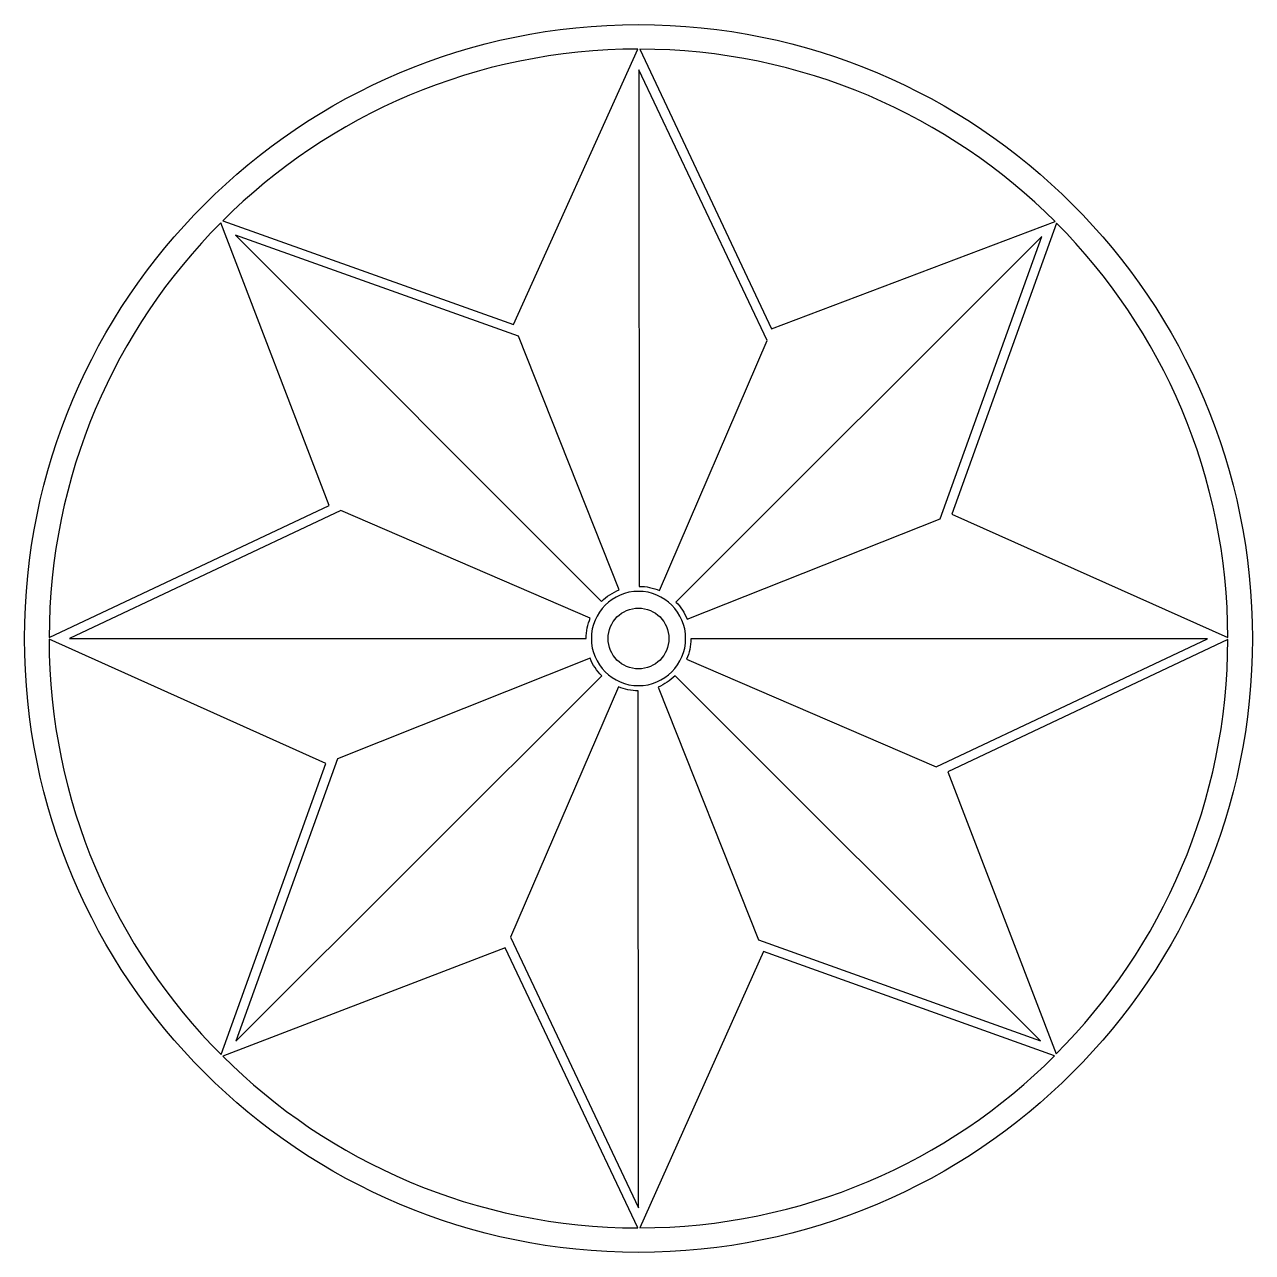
# Model space of a CAD drawing. Header units: centimetres. Extents: x -11.3 to 7.2, y -9 to 9.5.
import ezdxf

# ---------------------------------------------------------------- set-up
doc = ezdxf.new("R2010")
doc.units = ezdxf.units.CM
doc.header["$MEASUREMENT"] = 0
doc.layers.add('Layer 1', color=7, linetype='Continuous')

msp = doc.modelspace()

# ---------------------------------------------------------------- linework, layer by layer
at = {"layer": 'Layer 1', "color": 0}
for points, knots in [([(-2.05624, 9.52247), (-7.17599, 9.52247), (-11.3265, 5.37197), (-11.3265, 0.25222), (-11.3265, 0.25222), (-11.3265, -4.86752), (-7.17599, -9.01803), (-2.05624, -9.01803), (-2.05624, -9.01803), (3.0635, -9.01803), (7.214, -4.86752), (7.214, 0.25222), (7.214, 0.25222), (7.214, 5.37197), (3.0635, 9.52247), (-2.05624, 9.52247)], [0, 0, 0, 0, 0.25, 0.25, 0.25, 0.25, 0.5, 0.5, 0.5, 0.5, 0.75, 0.75, 0.75, 0.75, 1, 1, 1, 1]), ([(-2.06542, 9.15161), (-2.06542, 9.15161), (-3.94171, 4.9923), (-3.94171, 4.9923), (-3.94171, 4.9923), (-3.94171, 4.9923), (-8.33316, 6.56068), (-8.33316, 6.56068), (-8.33316, 6.56068), (-6.72594, 8.15992), (-4.51125, 9.14913), (-2.06542, 9.15161)], [0, 0, 0, 0, 0.33333333, 0.33333333, 0.33333333, 0.33333333, 0.66666667, 0.66666667, 0.66666667, 0.66666667, 1, 1, 1, 1]), ([(4.23444, 6.54722), (4.23444, 6.54722), (-0.04745, 4.92622), (-0.04745, 4.92622), (-0.04745, 4.92622), (-0.04745, 4.92622), (-2.03761, 9.15149), (-2.03761, 9.15149), (-2.03761, 9.15149), (0.41138, 9.14645), (2.6282, 8.15238), (4.23444, 6.54722)], [0, 0, 0, 0, 0.33333333, 0.33333333, 0.33333333, 0.33333333, 0.66666667, 0.66666667, 0.66666667, 0.66666667, 1, 1, 1, 1]), ([(-0.11481, 4.75192), (-0.11481, 4.75192), (-1.73912, 0.97581), (-1.73912, 0.97581), (-1.73912, 0.97581), (-1.83404, 1.01747), (-1.93858, 1.04106), (-2.04862, 1.03771), (-2.04862, 1.03771), (-2.04862, 1.03771), (-2.04908, 8.84063), (-2.04908, 8.84063), (-2.04908, 8.84063), (-2.04908, 8.84063), (-0.11481, 4.75192), (-0.11481, 4.75192)], [0, 0, 0, 0, 0.25, 0.25, 0.25, 0.25, 0.5, 0.5, 0.5, 0.5, 0.75, 0.75, 0.75, 0.75, 1, 1, 1, 1]), ([(-8.36377, 6.53009), (-8.36377, 6.53009), (-6.72585, 2.26102), (-6.72585, 2.26102), (-6.72585, 2.26102), (-6.72585, 2.26102), (-10.95559, 0.26503), (-10.95559, 0.26503), (-10.95559, 0.26503), (-10.95213, 2.70989), (-9.96277, 4.92359), (-8.36377, 6.53009)], [0, 0, 0, 0, 0.33333333, 0.33333333, 0.33333333, 0.33333333, 0.66666667, 0.66666667, 0.66666667, 0.66666667, 1, 1, 1, 1]), ([(6.84308, 0.2657), (6.84308, 0.2657), (2.67502, 2.12887), (2.67502, 2.12887), (2.67502, 2.12887), (2.67502, 2.12887), (4.25674, 6.52448), (4.25674, 6.52448), (4.25674, 6.52448), (5.85234, 4.91858), (6.83945, 2.70748), (6.84308, 0.2657)], [0, 0, 0, 0, 0.33333333, 0.33333333, 0.33333333, 0.33333333, 0.66666667, 0.66666667, 0.66666667, 0.66666667, 1, 1, 1, 1]), ([(-8.14072, 6.34226), (-8.14072, 6.34226), (-3.86694, 4.81591), (-3.86694, 4.81591), (-3.86694, 4.81591), (-3.86694, 4.81591), (-2.3463, 0.98682), (-2.3463, 0.98682), (-2.3463, 0.98682), (-2.44728, 0.94691), (-2.53833, 0.88736), (-2.61395, 0.81203), (-2.61395, 0.81203), (-2.61395, 0.81203), (-8.14072, 6.34226), (-8.14072, 6.34226)], [0, 0, 0, 0, 0.25, 0.25, 0.25, 0.25, 0.5, 0.5, 0.5, 0.5, 0.75, 0.75, 0.75, 0.75, 1, 1, 1, 1]), ([(-1.49002, 0.80286), (-1.49002, 0.80286), (4.03349, 6.32041), (4.03349, 6.32041), (4.03349, 6.32041), (4.03349, 6.32041), (2.50082, 2.06111), (2.50082, 2.06111), (2.50082, 2.06111), (2.50082, 2.06111), (-1.32192, 0.543), (-1.32192, 0.543), (-1.32192, 0.543), (-1.36064, 0.64069), (-1.41799, 0.7288), (-1.49002, 0.80286)], [0, 0, 0, 0, 0.25, 0.25, 0.25, 0.25, 0.5, 0.5, 0.5, 0.5, 0.75, 0.75, 0.75, 0.75, 1, 1, 1, 1]), ([(-2.84652, 0.25222), (-2.84652, 0.25176), (-2.84646, 0.25132), (-2.84646, 0.25086), (-2.84646, 0.25086), (-2.84646, 0.25086), (-10.64585, 0.25021), (-10.64585, 0.25021), (-10.64585, 0.25021), (-10.64585, 0.25021), (-6.55271, 2.18685), (-6.55271, 2.18685), (-6.55271, 2.18685), (-6.55271, 2.18685), (-2.78403, 0.56063), (-2.78403, 0.56063), (-2.78403, 0.56063), (-2.82425, 0.46586), (-2.84652, 0.36165), (-2.84652, 0.25222)], [0, 0, 0, 0, 0.2, 0.2, 0.2, 0.2, 0.4, 0.4, 0.4, 0.4, 0.6, 0.6, 0.6, 0.6, 0.8, 0.8, 0.8, 0.8, 1, 1, 1, 1]), ([(-2.76821, 0.25222), (-2.76821, 0.64542), (-2.44945, 0.96418), (-2.05624, 0.96418), (-2.05624, 0.96418), (-1.66305, 0.96418), (-1.34429, 0.64542), (-1.34429, 0.25222), (-1.34429, 0.25222), (-1.34429, -0.14098), (-1.66305, -0.45974), (-2.05624, -0.45974), (-2.05624, -0.45974), (-2.44945, -0.45974), (-2.76821, -0.14098), (-2.76821, 0.25222)], [0, 0, 0, 0, 0.25, 0.25, 0.25, 0.25, 0.5, 0.5, 0.5, 0.5, 0.75, 0.75, 0.75, 0.75, 1, 1, 1, 1]), ([(-2.05624, 0.71155), (-2.30992, 0.71155), (-2.51558, 0.50589), (-2.51558, 0.25222), (-2.51558, 0.25222), (-2.51558, -0.00145), (-2.30992, -0.20711), (-2.05624, -0.20711), (-2.05624, -0.20711), (-1.80258, -0.20711), (-1.59692, -0.00145), (-1.59692, 0.25222), (-1.59692, 0.25222), (-1.59692, 0.50589), (-1.80258, 0.71155), (-2.05624, 0.71155)], [0, 0, 0, 0, 0.25, 0.25, 0.25, 0.25, 0.5, 0.5, 0.5, 0.5, 0.75, 0.75, 0.75, 0.75, 1, 1, 1, 1]), ([(-10.9556, 0.24002), (-10.9556, 0.24002), (-6.77871, -1.63764), (-6.77871, -1.63764), (-6.77871, -1.63764), (-6.77871, -1.63764), (-8.35933, -6.0302), (-8.35933, -6.0302), (-8.35933, -6.0302), (-9.96109, -4.4232), (-10.95231, -2.20737), (-10.9556, 0.24002)], [0, 0, 0, 0, 0.33333333, 0.33333333, 0.33333333, 0.33333333, 0.66666667, 0.66666667, 0.66666667, 0.66666667, 1, 1, 1, 1]), ([(-1.33063, -0.06068), (-1.29005, 0.03327), (-1.26728, 0.13661), (-1.26633, 0.24523), (-1.26633, 0.24523), (-1.26633, 0.24523), (6.53382, 0.24955), (6.53382, 0.24955), (6.53382, 0.24955), (6.53382, 0.24955), (2.43918, -1.68739), (2.43918, -1.68739), (2.43918, -1.68739), (2.43918, -1.68739), (-1.33063, -0.06068), (-1.33063, -0.06068)], [0, 0, 0, 0, 0.25, 0.25, 0.25, 0.25, 0.5, 0.5, 0.5, 0.5, 0.75, 0.75, 0.75, 0.75, 1, 1, 1, 1]), ([(4.24801, -6.02138), (4.24801, -6.02138), (2.61335, -1.76099), (2.61335, -1.76099), (2.61335, -1.76099), (2.61335, -1.76099), (6.84308, 0.23796), (6.84308, 0.23796), (6.84308, 0.23796), (6.83922, -2.20932), (5.85015, -4.41472), (4.24801, -6.02138)], [0, 0, 0, 0, 0.33333333, 0.33333333, 0.33333333, 0.33333333, 0.66666667, 0.66666667, 0.66666667, 0.66666667, 1, 1, 1, 1]), ([(-6.60256, -1.56227), (-6.60256, -1.56227), (-2.78742, -0.04718), (-2.78742, -0.04718), (-2.78742, -0.04718), (-2.74679, -0.14629), (-2.68681, -0.23535), (-2.61186, -0.30949), (-2.61186, -0.30949), (-2.61186, -0.30949), (-8.13655, -5.82744), (-8.13655, -5.82744), (-8.13655, -5.82744), (-8.13655, -5.82744), (-6.60188, -1.56258), (-6.60188, -1.56258), (-6.60188, -1.56258), (-6.60188, -1.56258), (-6.60256, -1.56227), (-6.60256, -1.56227)], [0, 0, 0, 0, 0.2, 0.2, 0.2, 0.2, 0.4, 0.4, 0.4, 0.4, 0.6, 0.6, 0.6, 0.6, 0.8, 0.8, 0.8, 0.8, 1, 1, 1, 1]), ([(4.01537, -5.82442), (4.01537, -5.82442), (-0.24253, -4.29921), (-0.24253, -4.29921), (-0.24253, -4.29921), (-0.24253, -4.29921), (-1.76142, -0.48063), (-1.76142, -0.48063), (-1.76142, -0.48063), (-1.66417, -0.44146), (-1.57647, -0.38377), (-1.50287, -0.31152), (-1.50287, -0.31152), (-1.50287, -0.31152), (4.01537, -5.82442), (4.01537, -5.82442)], [0, 0, 0, 0, 0.25, 0.25, 0.25, 0.25, 0.5, 0.5, 0.5, 0.5, 0.75, 0.75, 0.75, 0.75, 1, 1, 1, 1]), ([(-3.98991, -4.2559), (-3.98991, -4.2559), (-2.35951, -0.47754), (-2.35951, -0.47754), (-2.35951, -0.47754), (-2.26739, -0.51587), (-2.1665, -0.53725), (-2.06063, -0.53783), (-2.06063, -0.53783), (-2.06063, -0.53783), (-2.0563, -8.34264), (-2.0563, -8.34264), (-2.0563, -8.34264), (-2.0563, -8.34264), (-3.98991, -4.2559), (-3.98991, -4.2559)], [0, 0, 0, 0, 0.25, 0.25, 0.25, 0.25, 0.5, 0.5, 0.5, 0.5, 0.75, 0.75, 0.75, 0.75, 1, 1, 1, 1]), ([(-8.33487, -6.05456), (-8.33487, -6.05456), (-4.06946, -4.41738), (-4.06946, -4.41738), (-4.06946, -4.41738), (-4.06946, -4.41738), (-2.06819, -8.64713), (-2.06819, -8.64713), (-2.06819, -8.64713), (-4.51378, -8.64391), (-6.72812, -7.65418), (-8.33487, -6.05456)], [0, 0, 0, 0, 0.33333333, 0.33333333, 0.33333333, 0.33333333, 0.66666667, 0.66666667, 0.66666667, 0.66666667, 1, 1, 1, 1]), ([(-2.03635, -8.64703), (-2.03635, -8.64703), (-0.17079, -4.47464), (-0.17079, -4.47464), (-0.17079, -4.47464), (-0.17079, -4.47464), (4.22705, -6.04999), (4.22705, -6.04999), (4.22705, -6.04999), (2.62167, -7.65059), (0.40842, -8.64166), (-2.03635, -8.64703)], [0, 0, 0, 0, 0.33333333, 0.33333333, 0.33333333, 0.33333333, 0.66666667, 0.66666667, 0.66666667, 0.66666667, 1, 1, 1, 1])]:
    msp.add_open_spline(points, degree=3, knots=knots, dxfattribs=at)

doc.saveas('drawing.dxf')
